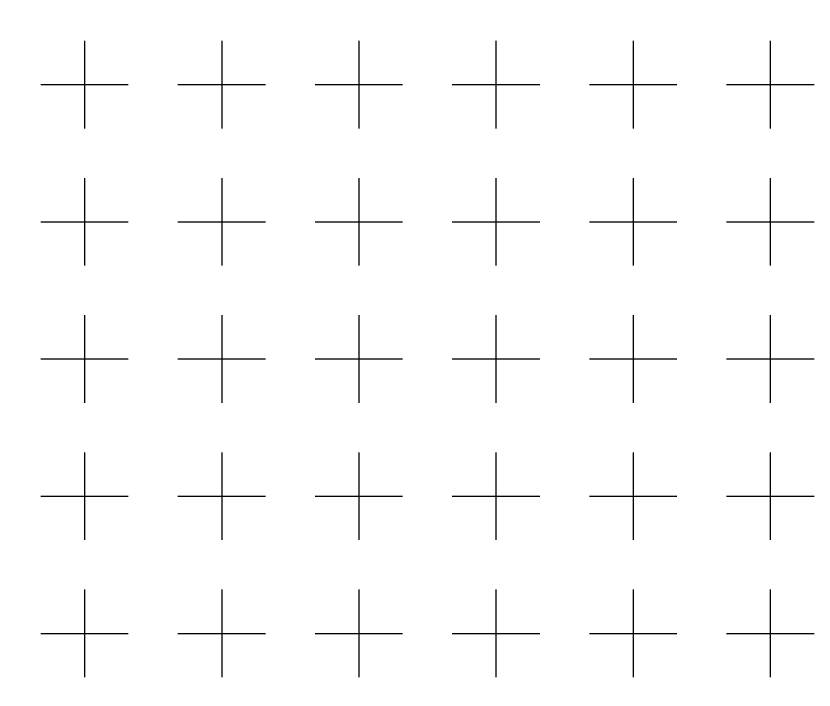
# Model space of a CAD drawing. Extents: x -197 to -81, y -157 to -2.
# Drawn here: x -144.52 to -113.67, y -78.61 to -52.57 of the extents above; entities that cross this region are included whole.
import ezdxf

# ---------------------------------------------------------------- set-up
doc = ezdxf.new("R2010")
doc.units = 0
doc.header["$LTSCALE"] = 5
doc.header["$MEASUREMENT"] = 0
doc.header["$PDMODE"] = 3
doc.linetypes.add('0', pattern=[0])
doc.linetypes.add('CENTER', pattern=[2, 1.25, -0.25, 0.25, -0.25])
doc.layers.get('Defpoints').update_dxf_attribs({"linetype": 'CONTINUOUS'})
doc.layers.add('center', color=1, linetype='CONTINUOUS', lineweight=18)
doc.layers.add('标注', color=4, linetype='0')
doc.styles.add('SIMPLEX', font='SIMPLEX')
doc.styles.add('宋体', font='SimSun.ttf')
doc.dimstyles.get("Standard").update_dxf_attribs({"dimscale": 0.12, "dimtxt": 1, "dimasz": 1, "dimexe": 0.3, "dimexo": 0.3, "dimgap": 0.3, "dimtad": 0, "dimdec": 3, "dimzin": 0, "dimdsep": 46, "dimtxsty": 'SIMPLEX', "dimcen": 0.5, "dimclrd": 256, "dimclre": 256, "dimclrt": 256, "dimadec": 0, "dimazin": 0, "dimtfac": 1, "dimtdec": 3, "dimtofl": 0, "dimtmove": 0, "dimatfit": 0, "dimfxl": 1, "dimtolj": 1, "dimtzin": 0, "dimlwd": -1, "dimlwe": -1, "dimarcsym": 0})

# ---------------------------------------------------------------- blocks, each defined once
blk = doc.blocks.new('*D0')
at = {"layer": 'Defpoints', "color": 0, "transparency": 16777216}
for p in [(-6756.069, -1068.076), (-6790.819, -1140.564), (-6789.361, -1150.077)]:
    blk.add_point(p, dxfattribs=at)
at = {"layer": '标注', "linetype": 'Continuous', "lineweight": 5, "transparency": 16777216}
for p, q in [((-6790.819, -1140.6), (-6790.819, -1149.597)), ((-6790.819, -1149.597), (-6789.361, -1149.837)), ((-6789.361, -1149.837), (-6789.361, -1150.077))]:
    blk.add_line(p, q, dxfattribs=at)
at = {"layer": '标注', "lineweight": 5, "transparency": 16777216, "insert": (-6789.361, -1152.097), "char_height": 0.96, "attachment_point": 5, "rotation": 90, "style": '宋体'}
blk.add_mtext('\\A1;34.750', dxfattribs=at)

msp = doc.modelspace()

# ---------------------------------------------------------------- linework, layer by layer
at = {"layer": 'center', "color": 1, "linetype": 'CENTER', "lineweight": 5}
for p, q in [((-141.8654, -53.528, -0.0291), (-141.8654, -56.9095, -0.0291)), ((-136.5654, -53.528, -0.0291), (-136.5654, -56.9095, -0.0291)), ((-131.2654, -53.528, -0.0291), (-131.2654, -56.9095, -0.0291)), ((-125.9654, -53.528, -0.0291), (-125.9654, -56.9095, -0.0291)), ((-120.6654, -53.528, -0.0291), (-120.6654, -56.9095, -0.0291)), ((-115.3654, -53.528, -0.0291), (-115.3654, -56.9095, -0.0291)), ((-143.5561, -55.2187, -0.0291), (-140.1746, -55.2187, -0.0291)), ((-138.2561, -55.2187, -0.0291), (-134.8746, -55.2187, -0.0291)), ((-132.9561, -55.2187, -0.0291), (-129.5746, -55.2187, -0.0291)), ((-127.6561, -55.2187, -0.0291), (-124.2746, -55.2187, -0.0291)), ((-122.3561, -55.2187, -0.0291), (-118.9746, -55.2187, -0.0291)), ((-117.0561, -55.2187, -0.0291), (-113.6746, -55.2187, -0.0291)), ((-141.8654, -58.828, -0.0291), (-141.8654, -62.2095, -0.0291)), ((-136.5654, -58.828, -0.0291), (-136.5654, -62.2095, -0.0291)), ((-131.2654, -58.828, -0.0291), (-131.2654, -62.2095, -0.0291)), ((-125.9654, -58.828, -0.0291), (-125.9654, -62.2095, -0.0291)), ((-120.6654, -58.828, -0.0291), (-120.6654, -62.2095, -0.0291)), ((-115.3654, -58.828, -0.0291), (-115.3654, -62.2095, -0.0291)), ((-143.5561, -60.5187, -0.0291), (-140.1746, -60.5187, -0.0291)), ((-138.2561, -60.5187, -0.0291), (-134.8746, -60.5187, -0.0291)), ((-132.9561, -60.5187, -0.0291), (-129.5746, -60.5187, -0.0291)), ((-127.6561, -60.5187, -0.0291), (-124.2746, -60.5187, -0.0291)), ((-122.3561, -60.5187, -0.0291), (-118.9746, -60.5187, -0.0291)), ((-117.0561, -60.5187, -0.0291), (-113.6746, -60.5187, -0.0291)), ((-141.8654, -64.128, -0.0291), (-141.8654, -67.5095, -0.0291)), ((-136.5654, -64.128, -0.0291), (-136.5654, -67.5095, -0.0291)), ((-131.2654, -64.128, -0.0291), (-131.2654, -67.5095, -0.0291)), ((-125.9654, -64.128, -0.0291), (-125.9654, -67.5095, -0.0291)), ((-120.6654, -64.128, -0.0291), (-120.6654, -67.5095, -0.0291)), ((-115.3654, -64.128, -0.0291), (-115.3654, -67.5095, -0.0291)), ((-143.5561, -65.8187, -0.0291), (-140.1746, -65.8187, -0.0291)), ((-138.2561, -65.8187, -0.0291), (-134.8746, -65.8187, -0.0291)), ((-132.9561, -65.8187, -0.0291), (-129.5746, -65.8187, -0.0291)), ((-127.6561, -65.8187, -0.0291), (-124.2746, -65.8187, -0.0291)), ((-122.3561, -65.8187, -0.0291), (-118.9746, -65.8187, -0.0291)), ((-117.0561, -65.8187, -0.0291), (-113.6746, -65.8187, -0.0291)), ((-141.8654, -69.428, -0.0291), (-141.8654, -72.8095, -0.0291)), ((-136.5654, -69.428, -0.0291), (-136.5654, -72.8095, -0.0291)), ((-131.2654, -69.428, -0.0291), (-131.2654, -72.8095, -0.0291)), ((-125.9654, -69.428, -0.0291), (-125.9654, -72.8095, -0.0291)), ((-120.6654, -69.428, -0.0291), (-120.6654, -72.8095, -0.0291)), ((-115.3654, -69.428, -0.0291), (-115.3654, -72.8095, -0.0291)), ((-143.5561, -71.1187, -0.0291), (-140.1746, -71.1187, -0.0291)), ((-138.2561, -71.1187, -0.0291), (-134.8746, -71.1187, -0.0291)), ((-132.9561, -71.1187, -0.0291), (-129.5746, -71.1187, -0.0291)), ((-127.6561, -71.1187, -0.0291), (-124.2746, -71.1187, -0.0291)), ((-122.3561, -71.1187, -0.0291), (-118.9746, -71.1187, -0.0291)), ((-117.0561, -71.1187, -0.0291), (-113.6746, -71.1187, -0.0291)), ((-141.8654, -74.728, -0.0291), (-141.8654, -78.1095, -0.0291)), ((-136.5654, -74.728, -0.0291), (-136.5654, -78.1095, -0.0291)), ((-131.2654, -74.728, -0.0291), (-131.2654, -78.1095, -0.0291)), ((-125.9654, -74.728, -0.0291), (-125.9654, -78.1095, -0.0291)), ((-120.6654, -74.728, -0.0291), (-120.6654, -78.1095, -0.0291)), ((-115.3654, -74.728, -0.0291), (-115.3654, -78.1095, -0.0291)), ((-143.5561, -76.4187, -0.0291), (-140.1746, -76.4187, -0.0291)), ((-138.2561, -76.4187, -0.0291), (-134.8746, -76.4187, -0.0291)), ((-132.9561, -76.4187, -0.0291), (-129.5746, -76.4187, -0.0291)), ((-127.6561, -76.4187, -0.0291), (-124.2746, -76.4187, -0.0291)), ((-122.3561, -76.4187, -0.0291), (-118.9746, -76.4187, -0.0291)), ((-117.0561, -76.4187, -0.0291), (-113.6746, -76.4187, -0.0291))]:
    msp.add_line(p, q, dxfattribs=at)

# ---------------------------------------------------------------- dimensions: what is measured, and where the dimension line sits
at = {"layer": '标注', "lineweight": 5}
dim = msp.add_ordinate_dim(feature_location=(-168.8154, -87.5687, -0.0291), offset=(1.458, -9.5133), dtype=1, origin=(-134.0654, -15.0807, -0.0291), dimstyle='Standard', override={"dimtxt": 8, "dimtxsty": '宋体', "dimtfillclr": 256, "dimlwe": 5, "dimarcsym": 2}, dxfattribs=at)
dim.commit()
dim.dimension.update_dxf_attribs({"geometry": '*D0', "text_midpoint": (-167.3574, -99.1024, -0.0291), "insert": (6622.0036, 1052.9948, -0.0291)})

doc.saveas('drawing.dxf')
